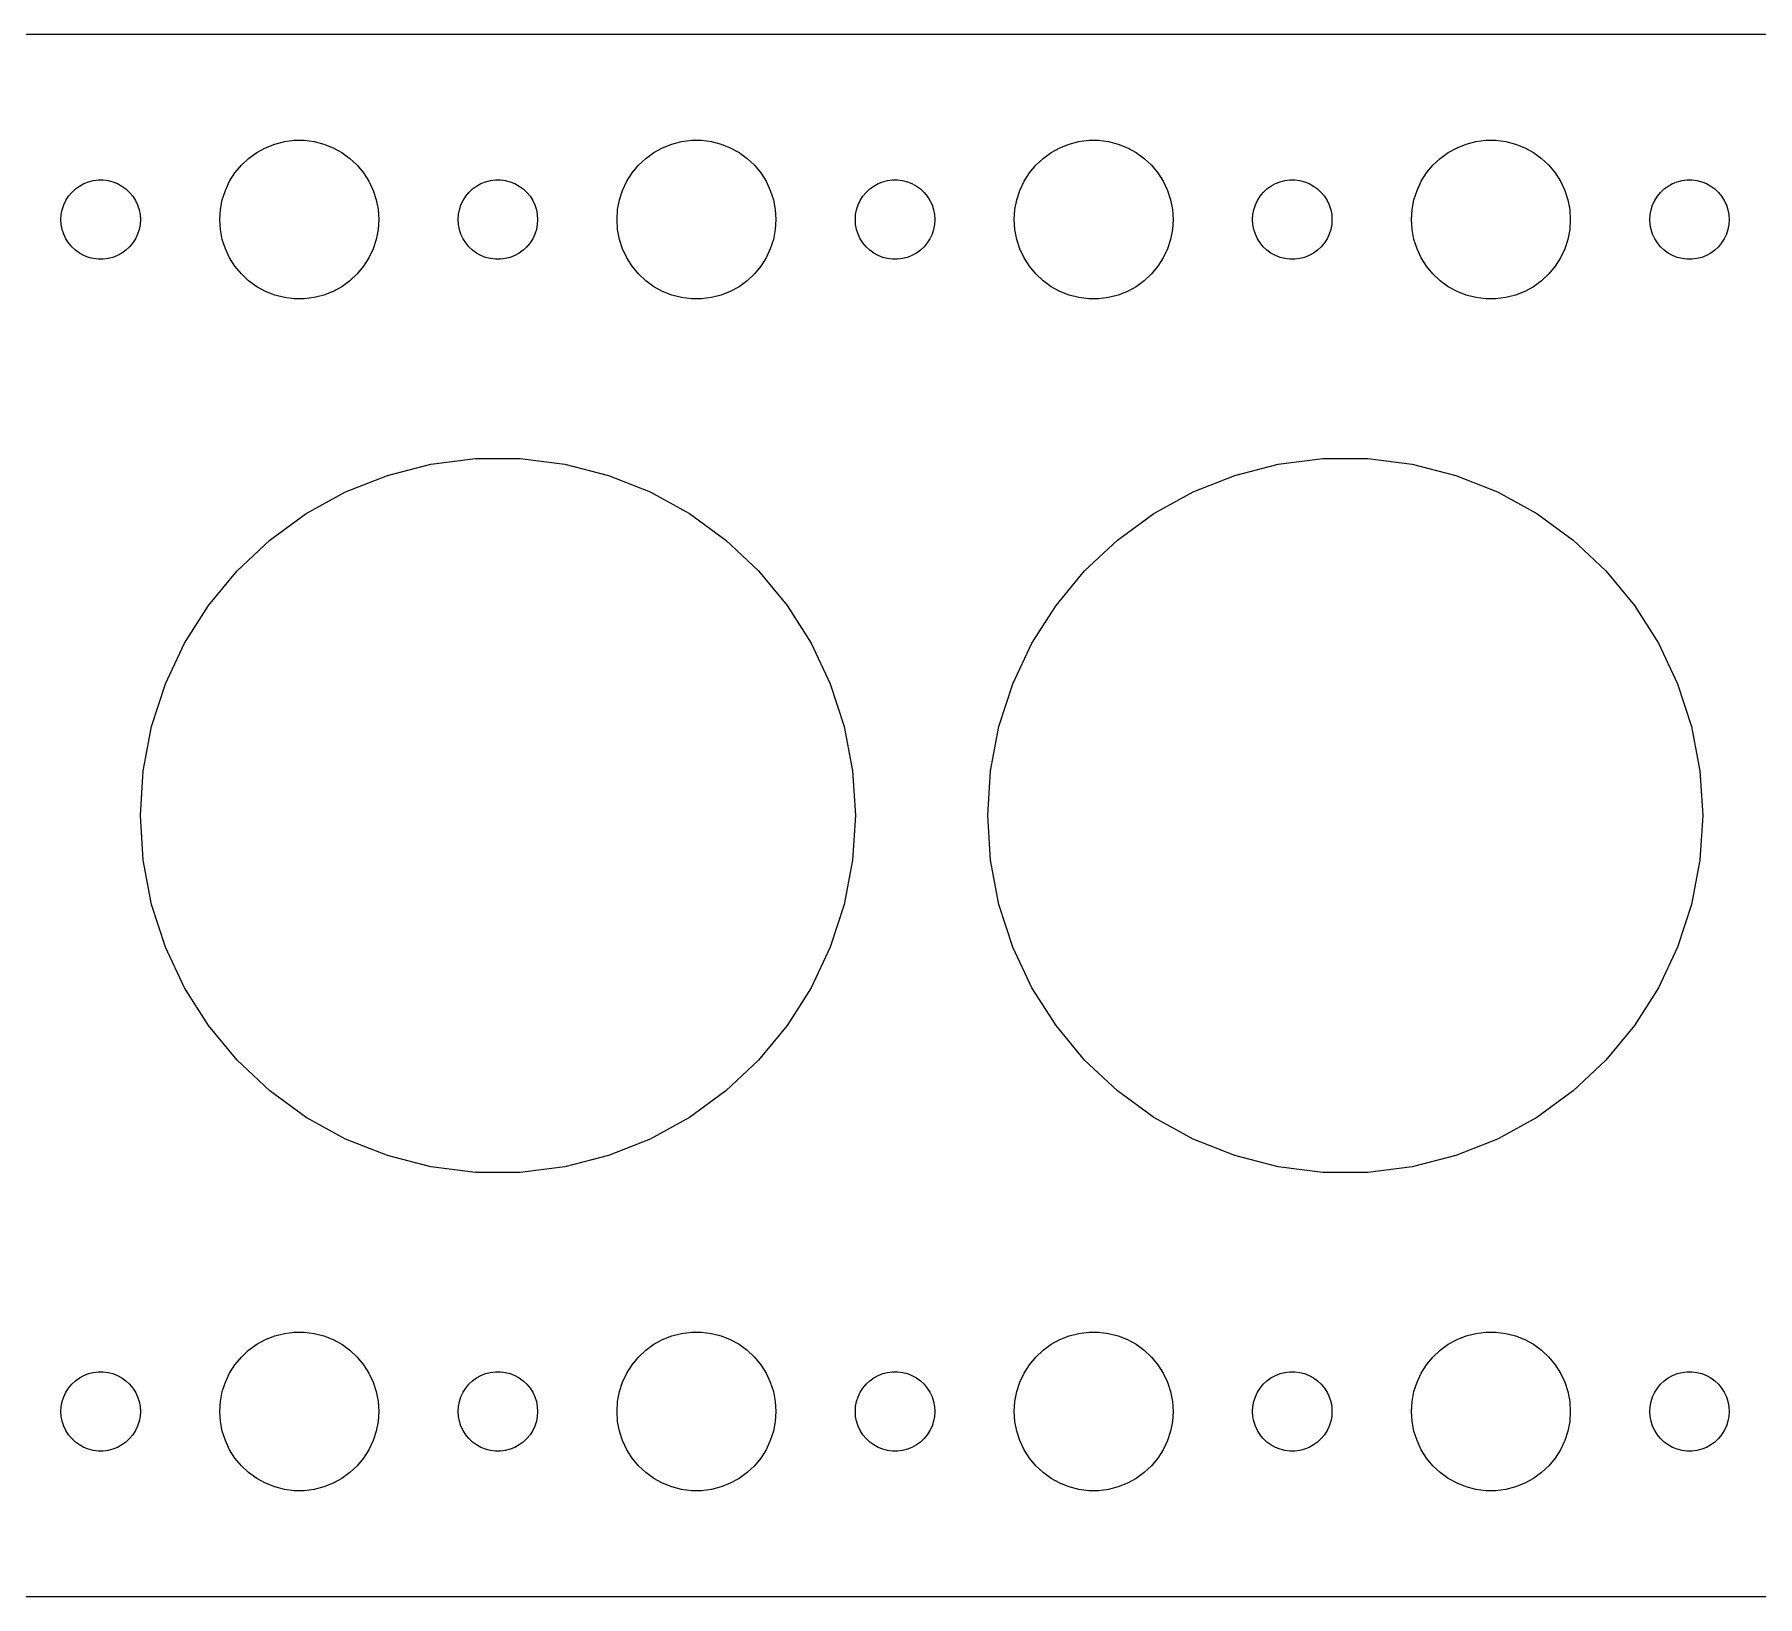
# Model space of a CAD drawing. Header units: metres. Extents: x -90 to 90, y 40 to 98.
# Drawn here: x -17.5 to 47.6, y 39.5 to 98.5 of the extents above; entities that cross this region are included whole.
import ezdxf

# ---------------------------------------------------------------- set-up
doc = ezdxf.new("R2010")
doc.units = ezdxf.units.M

msp = doc.modelspace()

# ---------------------------------------------------------------- linework, layer by layer
for p, q in [((84.8139, 98.4901), (-84.8139, 98.4901)), ((-8.77733, 94.2145), (-8.42705, 94.3532)), ((-8.42705, 94.3532), (-8.06213, 94.4469)), ((-8.06213, 94.4469), (-7.68837, 94.4941)), ((-7.68837, 94.4941), (-7.31161, 94.4941)), ((-7.31161, 94.4941), (-6.93785, 94.4469)), ((-6.93785, 94.4469), (-6.57294, 94.3532)), ((-6.57294, 94.3532), (-6.22266, 94.2145)), ((6.22266, 94.2145), (6.57294, 94.3532)), ((6.57294, 94.3532), (6.93785, 94.4469)), ((6.93785, 94.4469), (7.31161, 94.4941)), ((7.31161, 94.4941), (7.68837, 94.4941)), ((7.68837, 94.4941), (8.06213, 94.4469)), ((8.06213, 94.4469), (8.42705, 94.3532)), ((8.42705, 94.3532), (8.77733, 94.2145)), ((21.2227, 94.2145), (21.5729, 94.3532)), ((21.5729, 94.3532), (21.9379, 94.4469)), ((21.9379, 94.4469), (22.3116, 94.4941)), ((22.3116, 94.4941), (22.6884, 94.4941)), ((22.6884, 94.4941), (23.0621, 94.4469)), ((23.0621, 94.4469), (23.427, 94.3532)), ((23.427, 94.3532), (23.7773, 94.2145)), ((36.2227, 94.2145), (36.5729, 94.3532)), ((36.5729, 94.3532), (36.9379, 94.4469)), ((36.9379, 94.4469), (37.3116, 94.4941)), ((37.3116, 94.4941), (37.6884, 94.4941)), ((37.6884, 94.4941), (38.0621, 94.4469)), ((38.0621, 94.4469), (38.427, 94.3532)), ((38.427, 94.3532), (38.7773, 94.2145)), ((-9.6869, 93.5536), (-9.41226, 93.8115)), ((-9.41226, 93.8115), (-9.10747, 94.033)), ((-9.10747, 94.033), (-8.77733, 94.2145)), ((-6.22266, 94.2145), (-5.89252, 94.033)), ((-5.89252, 94.033), (-5.58772, 93.8115)), ((-5.58772, 93.8115), (-5.31308, 93.5536)), ((5.31308, 93.5536), (5.58772, 93.8115)), ((5.58772, 93.8115), (5.89252, 94.033)), ((5.89252, 94.033), (6.22266, 94.2145)), ((8.77733, 94.2145), (9.10747, 94.033)), ((9.10747, 94.033), (9.41226, 93.8115)), ((9.41226, 93.8115), (9.6869, 93.5536)), ((20.3131, 93.5536), (20.5877, 93.8115)), ((20.5877, 93.8115), (20.8925, 94.033)), ((20.8925, 94.033), (21.2227, 94.2145)), ((23.7773, 94.2145), (24.1075, 94.033)), ((24.1075, 94.033), (24.4123, 93.8115)), ((24.4123, 93.8115), (24.6869, 93.5536)), ((35.3131, 93.5536), (35.5877, 93.8115)), ((35.5877, 93.8115), (35.8925, 94.033)), ((35.8925, 94.033), (36.2227, 94.2145)), ((38.7773, 94.2145), (39.1075, 94.033)), ((39.1075, 94.033), (39.4123, 93.8115)), ((39.4123, 93.8115), (39.6869, 93.5536)), ((-10.1289, 92.9453), (-9.92705, 93.2634)), ((-9.92705, 93.2634), (-9.6869, 93.5536)), ((-5.31308, 93.5536), (-5.07294, 93.2634)), ((-5.07294, 93.2634), (-4.87108, 92.9453)), ((4.87108, 92.9453), (5.07294, 93.2634)), ((5.07294, 93.2634), (5.31308, 93.5536)), ((9.6869, 93.5536), (9.92705, 93.2634)), ((9.92705, 93.2634), (10.1289, 92.9453)), ((19.8711, 92.9453), (20.0729, 93.2634)), ((20.0729, 93.2634), (20.3131, 93.5536)), ((24.6869, 93.5536), (24.927, 93.2634)), ((24.927, 93.2634), (25.1289, 92.9453)), ((34.8711, 92.9453), (35.0729, 93.2634)), ((35.0729, 93.2634), (35.3131, 93.5536)), ((39.6869, 93.5536), (39.927, 93.2634)), ((39.927, 93.2634), (40.1289, 92.9453)), ((-16.2135, 92.3817), (-16.0934, 92.5268)), ((-16.0934, 92.5268), (-15.9561, 92.6558)), ((-15.9561, 92.6558), (-15.8037, 92.7665)), ((-15.8037, 92.7665), (-15.6387, 92.8572)), ((-15.6387, 92.8572), (-15.4635, 92.9266)), ((-15.4635, 92.9266), (-15.2811, 92.9734)), ((-15.2811, 92.9734), (-15.0942, 92.997)), ((-15.0942, 92.997), (-14.9058, 92.997)), ((-14.9058, 92.997), (-14.7189, 92.9734)), ((-14.7189, 92.9734), (-14.5365, 92.9266)), ((-14.5365, 92.9266), (-14.3613, 92.8572)), ((-14.3613, 92.8572), (-14.1963, 92.7665)), ((-14.1963, 92.7665), (-14.0439, 92.6558)), ((-14.0439, 92.6558), (-13.9065, 92.5268)), ((-13.9065, 92.5268), (-13.7865, 92.3817)), ((-10.4057, 92.2461), (-10.2893, 92.6044)), ((-10.2893, 92.6044), (-10.1289, 92.9453)), ((-4.87108, 92.9453), (-4.71066, 92.6044)), ((-4.71066, 92.6044), (-4.59424, 92.2461)), ((-1.21352, 92.3817), (-1.09344, 92.5268)), ((-1.09344, 92.5268), (-0.95613, 92.6558)), ((-0.95613, 92.6558), (-0.80373, 92.7665)), ((-0.80373, 92.7665), (-0.63866, 92.8572)), ((-0.63866, 92.8572), (-0.46352, 92.9266)), ((-0.46352, 92.9266), (-0.28107, 92.9734)), ((-0.28107, 92.9734), (-0.09418, 92.997)), ((-0.09418, 92.997), (0.09418, 92.997)), ((0.09418, 92.997), (0.28107, 92.9734)), ((0.28107, 92.9734), (0.46352, 92.9266)), ((0.46352, 92.9266), (0.63866, 92.8572)), ((0.63866, 92.8572), (0.80373, 92.7665)), ((0.80373, 92.7665), (0.95613, 92.6558)), ((0.95613, 92.6558), (1.09344, 92.5268)), ((1.09344, 92.5268), (1.21352, 92.3817)), ((4.59424, 92.2461), (4.71066, 92.6044)), ((4.71066, 92.6044), (4.87108, 92.9453)), ((10.1289, 92.9453), (10.2893, 92.6044)), ((10.2893, 92.6044), (10.4057, 92.2461)), ((13.7865, 92.3817), (13.9065, 92.5268)), ((13.9065, 92.5268), (14.0439, 92.6558)), ((14.0439, 92.6558), (14.1963, 92.7665)), ((14.1963, 92.7665), (14.3613, 92.8572)), ((14.3613, 92.8572), (14.5365, 92.9266)), ((14.5365, 92.9266), (14.7189, 92.9734)), ((14.7189, 92.9734), (14.9058, 92.997)), ((14.9058, 92.997), (15.0942, 92.997)), ((15.0942, 92.997), (15.2811, 92.9734)), ((15.2811, 92.9734), (15.4635, 92.9266)), ((15.4635, 92.9266), (15.6387, 92.8572)), ((15.6387, 92.8572), (15.8037, 92.7665)), ((15.8037, 92.7665), (15.9561, 92.6558)), ((15.9561, 92.6558), (16.0934, 92.5268)), ((16.0934, 92.5268), (16.2135, 92.3817)), ((19.5942, 92.2461), (19.7107, 92.6044)), ((19.7107, 92.6044), (19.8711, 92.9453)), ((25.1289, 92.9453), (25.2893, 92.6044)), ((25.2893, 92.6044), (25.4057, 92.2461)), ((28.7865, 92.3817), (28.9065, 92.5268)), ((28.9065, 92.5268), (29.0439, 92.6558)), ((29.0439, 92.6558), (29.1963, 92.7665)), ((29.1963, 92.7665), (29.3613, 92.8572)), ((29.3613, 92.8572), (29.5365, 92.9266)), ((29.5365, 92.9266), (29.7189, 92.9734)), ((29.7189, 92.9734), (29.9058, 92.997)), ((29.9058, 92.997), (30.0942, 92.997)), ((30.0942, 92.997), (30.2811, 92.9734)), ((30.2811, 92.9734), (30.4635, 92.9266)), ((30.4635, 92.9266), (30.6387, 92.8572)), ((30.6387, 92.8572), (30.8037, 92.7665)), ((30.8037, 92.7665), (30.9561, 92.6558)), ((30.9561, 92.6558), (31.0934, 92.5268)), ((31.0934, 92.5268), (31.2135, 92.3817)), ((34.5942, 92.2461), (34.7107, 92.6044)), ((34.7107, 92.6044), (34.8711, 92.9453)), ((40.1289, 92.9453), (40.2893, 92.6044)), ((40.2893, 92.6044), (40.4057, 92.2461)), ((43.7865, 92.3817), (43.9065, 92.5268)), ((43.9065, 92.5268), (44.0439, 92.6558)), ((44.0439, 92.6558), (44.1963, 92.7665)), ((44.1963, 92.7665), (44.3613, 92.8572)), ((44.3613, 92.8572), (44.5365, 92.9266)), ((44.5365, 92.9266), (44.7189, 92.9734)), ((44.7189, 92.9734), (44.9058, 92.997)), ((44.9058, 92.997), (45.0942, 92.997)), ((45.0942, 92.997), (45.2811, 92.9734)), ((45.2811, 92.9734), (45.4635, 92.9266)), ((45.4635, 92.9266), (45.6387, 92.8572)), ((45.6387, 92.8572), (45.8037, 92.7665)), ((45.8037, 92.7665), (45.9561, 92.6558)), ((45.9561, 92.6558), (46.0934, 92.5268)), ((46.0934, 92.5268), (46.2135, 92.3817)), ((-16.4882, 91.688), (-16.4529, 91.873)), ((-16.4529, 91.873), (-16.3947, 92.0522)), ((-16.3947, 92.0522), (-16.3145, 92.2226)), ((-16.3145, 92.2226), (-16.2135, 92.3817)), ((-13.7865, 92.3817), (-13.6855, 92.2226)), ((-13.6855, 92.2226), (-13.6053, 92.0522)), ((-13.6053, 92.0522), (-13.5471, 91.873)), ((-13.5471, 91.873), (-13.5118, 91.688)), ((-10.5, 91.5), (-10.4763, 91.876)), ((-10.4763, 91.876), (-10.4057, 92.2461)), ((-4.59424, 92.2461), (-4.52365, 91.876)), ((-4.52365, 91.876), (-4.5, 91.5)), ((-1.48816, 91.688), (-1.45287, 91.873)), ((-1.45287, 91.873), (-1.39465, 92.0522)), ((-1.39465, 92.0522), (-1.31445, 92.2226)), ((-1.31445, 92.2226), (-1.21352, 92.3817)), ((1.21352, 92.3817), (1.31445, 92.2226)), ((1.31445, 92.2226), (1.39465, 92.0522)), ((1.39465, 92.0522), (1.45287, 91.873)), ((1.45287, 91.873), (1.48816, 91.688)), ((4.5, 91.5), (4.52365, 91.876)), ((4.52365, 91.876), (4.59424, 92.2461)), ((10.4057, 92.2461), (10.4763, 91.876)), ((10.4763, 91.876), (10.5, 91.5)), ((13.5118, 91.688), (13.5471, 91.873)), ((13.5471, 91.873), (13.6053, 92.0522)), ((13.6053, 92.0522), (13.6855, 92.2226)), ((13.6855, 92.2226), (13.7865, 92.3817)), ((16.2135, 92.3817), (16.3145, 92.2226)), ((16.3145, 92.2226), (16.3947, 92.0522)), ((16.3947, 92.0522), (16.4529, 91.873)), ((16.4529, 91.873), (16.4882, 91.688)), ((19.5, 91.5), (19.5237, 91.876)), ((19.5237, 91.876), (19.5942, 92.2461)), ((25.4057, 92.2461), (25.4763, 91.876)), ((25.4763, 91.876), (25.5, 91.5)), ((28.5118, 91.688), (28.5471, 91.873)), ((28.5471, 91.873), (28.6053, 92.0522)), ((28.6053, 92.0522), (28.6855, 92.2226)), ((28.6855, 92.2226), (28.7865, 92.3817)), ((31.2135, 92.3817), (31.3145, 92.2226)), ((31.3145, 92.2226), (31.3947, 92.0522)), ((31.3947, 92.0522), (31.4529, 91.873)), ((31.4529, 91.873), (31.4882, 91.688)), ((34.5, 91.5), (34.5237, 91.876)), ((34.5237, 91.876), (34.5942, 92.2461)), ((40.4057, 92.2461), (40.4763, 91.876)), ((40.4763, 91.876), (40.5, 91.5)), ((43.5118, 91.688), (43.5471, 91.873)), ((43.5471, 91.873), (43.6053, 92.0522)), ((43.6053, 92.0522), (43.6855, 92.2226)), ((43.6855, 92.2226), (43.7865, 92.3817)), ((46.2135, 92.3817), (46.3145, 92.2226)), ((46.3145, 92.2226), (46.3947, 92.0522)), ((46.3947, 92.0522), (46.4529, 91.873)), ((46.4529, 91.873), (46.4882, 91.688)), ((-16.5, 91.5), (-16.4882, 91.688)), ((-16.4882, 91.312), (-16.5, 91.5)), ((-16.4529, 91.127), (-16.4882, 91.312)), ((-16.3947, 90.9478), (-16.4529, 91.127)), ((-13.5471, 91.127), (-13.6053, 90.9478)), ((-13.5118, 91.312), (-13.5471, 91.127)), ((-13.5118, 91.688), (-13.5, 91.5)), ((-13.5, 91.5), (-13.5118, 91.312)), ((-10.4763, 91.124), (-10.5, 91.5)), ((-10.4057, 90.7539), (-10.4763, 91.124)), ((-4.52365, 91.124), (-4.59424, 90.7539)), ((-4.5, 91.5), (-4.52365, 91.124)), ((-1.5, 91.5), (-1.48816, 91.688)), ((-1.48816, 91.312), (-1.5, 91.5)), ((-1.45287, 91.127), (-1.48816, 91.312)), ((-1.39465, 90.9478), (-1.45287, 91.127)), ((1.45287, 91.127), (1.39465, 90.9478)), ((1.48816, 91.312), (1.45287, 91.127)), ((1.48816, 91.688), (1.5, 91.5)), ((1.5, 91.5), (1.48816, 91.312)), ((4.52365, 91.124), (4.5, 91.5)), ((4.59424, 90.7539), (4.52365, 91.124)), ((10.4763, 91.124), (10.4057, 90.7539)), ((10.5, 91.5), (10.4763, 91.124)), ((13.5, 91.5), (13.5118, 91.688)), ((13.5118, 91.312), (13.5, 91.5)), ((13.5471, 91.127), (13.5118, 91.312)), ((13.6053, 90.9478), (13.5471, 91.127)), ((16.4529, 91.127), (16.3947, 90.9478)), ((16.4882, 91.312), (16.4529, 91.127)), ((16.4882, 91.688), (16.5, 91.5)), ((16.5, 91.5), (16.4882, 91.312)), ((19.5237, 91.124), (19.5, 91.5)), ((19.5942, 90.7539), (19.5237, 91.124)), ((25.4763, 91.124), (25.4057, 90.7539)), ((25.5, 91.5), (25.4763, 91.124)), ((28.5, 91.5), (28.5118, 91.688)), ((28.5118, 91.312), (28.5, 91.5)), ((28.5471, 91.127), (28.5118, 91.312)), ((28.6053, 90.9478), (28.5471, 91.127)), ((31.4529, 91.127), (31.3947, 90.9478)), ((31.4882, 91.312), (31.4529, 91.127)), ((31.4882, 91.688), (31.5, 91.5)), ((31.5, 91.5), (31.4882, 91.312)), ((34.5237, 91.124), (34.5, 91.5)), ((34.5942, 90.7539), (34.5237, 91.124)), ((40.4763, 91.124), (40.4057, 90.7539)), ((40.5, 91.5), (40.4763, 91.124)), ((43.5, 91.5), (43.5118, 91.688)), ((43.5118, 91.312), (43.5, 91.5)), ((43.5471, 91.127), (43.5118, 91.312)), ((43.6053, 90.9478), (43.5471, 91.127)), ((46.4529, 91.127), (46.3947, 90.9478)), ((46.4882, 91.312), (46.4529, 91.127)), ((46.4882, 91.688), (46.5, 91.5)), ((46.5, 91.5), (46.4882, 91.312)), ((-16.3145, 90.7774), (-16.3947, 90.9478)), ((-16.2135, 90.6183), (-16.3145, 90.7774)), ((-16.0934, 90.4732), (-16.2135, 90.6183)), ((-15.9561, 90.3442), (-16.0934, 90.4732)), ((-13.9065, 90.4732), (-14.0439, 90.3442)), ((-13.7865, 90.6183), (-13.9065, 90.4732)), ((-13.6855, 90.7774), (-13.7865, 90.6183)), ((-13.6053, 90.9478), (-13.6855, 90.7774)), ((-10.2893, 90.3956), (-10.4057, 90.7539)), ((-4.59424, 90.7539), (-4.71066, 90.3956)), ((-1.31445, 90.7774), (-1.39465, 90.9478)), ((-1.21352, 90.6183), (-1.31445, 90.7774)), ((-1.09344, 90.4732), (-1.21352, 90.6183)), ((-0.95613, 90.3442), (-1.09344, 90.4732)), ((1.09344, 90.4732), (0.95613, 90.3442)), ((1.21352, 90.6183), (1.09344, 90.4732)), ((1.31445, 90.7774), (1.21352, 90.6183)), ((1.39465, 90.9478), (1.31445, 90.7774)), ((4.71066, 90.3956), (4.59424, 90.7539)), ((10.4057, 90.7539), (10.2893, 90.3956)), ((13.6855, 90.7774), (13.6053, 90.9478)), ((13.7865, 90.6183), (13.6855, 90.7774)), ((13.9065, 90.4732), (13.7865, 90.6183)), ((14.0439, 90.3442), (13.9065, 90.4732)), ((16.0934, 90.4732), (15.9561, 90.3442)), ((16.2135, 90.6183), (16.0934, 90.4732)), ((16.3145, 90.7774), (16.2135, 90.6183)), ((16.3947, 90.9478), (16.3145, 90.7774)), ((19.7107, 90.3956), (19.5942, 90.7539)), ((25.4057, 90.7539), (25.2893, 90.3956)), ((28.6855, 90.7774), (28.6053, 90.9478)), ((28.7865, 90.6183), (28.6855, 90.7774)), ((28.9065, 90.4732), (28.7865, 90.6183)), ((29.0439, 90.3442), (28.9065, 90.4732)), ((31.0934, 90.4732), (30.9561, 90.3442)), ((31.2135, 90.6183), (31.0934, 90.4732)), ((31.3145, 90.7774), (31.2135, 90.6183)), ((31.3947, 90.9478), (31.3145, 90.7774)), ((34.7107, 90.3956), (34.5942, 90.7539)), ((40.4057, 90.7539), (40.2893, 90.3956)), ((43.6855, 90.7774), (43.6053, 90.9478)), ((43.7865, 90.6183), (43.6855, 90.7774)), ((43.9065, 90.4732), (43.7865, 90.6183)), ((44.0439, 90.3442), (43.9065, 90.4732)), ((46.0934, 90.4732), (45.9561, 90.3442)), ((46.2135, 90.6183), (46.0934, 90.4732)), ((46.3145, 90.7774), (46.2135, 90.6183)), ((46.3947, 90.9478), (46.3145, 90.7774)), ((-15.8037, 90.2335), (-15.9561, 90.3442)), ((-15.6387, 90.1427), (-15.8037, 90.2335)), ((-15.4635, 90.0734), (-15.6387, 90.1427)), ((-15.2811, 90.0266), (-15.4635, 90.0734)), ((-15.0942, 90.003), (-15.2811, 90.0266)), ((-14.9058, 90.003), (-15.0942, 90.003)), ((-14.7189, 90.0266), (-14.9058, 90.003)), ((-14.5365, 90.0734), (-14.7189, 90.0266)), ((-14.3613, 90.1427), (-14.5365, 90.0734)), ((-14.1963, 90.2335), (-14.3613, 90.1427)), ((-14.0439, 90.3442), (-14.1963, 90.2335)), ((-10.1289, 90.0547), (-10.2893, 90.3956)), ((-9.92705, 89.7366), (-10.1289, 90.0547)), ((-4.87108, 90.0547), (-5.07294, 89.7366)), ((-4.71066, 90.3956), (-4.87108, 90.0547)), ((-0.80373, 90.2335), (-0.95613, 90.3442)), ((-0.63866, 90.1427), (-0.80373, 90.2335)), ((-0.46352, 90.0734), (-0.63866, 90.1427)), ((-0.28107, 90.0266), (-0.46352, 90.0734)), ((-0.09418, 90.003), (-0.28107, 90.0266)), ((0.09418, 90.003), (-0.09418, 90.003)), ((0.28107, 90.0266), (0.09418, 90.003)), ((0.46352, 90.0734), (0.28107, 90.0266)), ((0.63866, 90.1427), (0.46352, 90.0734)), ((0.80373, 90.2335), (0.63866, 90.1427)), ((0.95613, 90.3442), (0.80373, 90.2335)), ((4.87108, 90.0547), (4.71066, 90.3956)), ((5.07294, 89.7366), (4.87108, 90.0547)), ((10.1289, 90.0547), (9.92705, 89.7366)), ((10.2893, 90.3956), (10.1289, 90.0547)), ((14.1963, 90.2335), (14.0439, 90.3442)), ((14.3613, 90.1427), (14.1963, 90.2335)), ((14.5365, 90.0734), (14.3613, 90.1427)), ((14.7189, 90.0266), (14.5365, 90.0734)), ((14.9058, 90.003), (14.7189, 90.0266)), ((15.0942, 90.003), (14.9058, 90.003)), ((15.2811, 90.0266), (15.0942, 90.003)), ((15.4635, 90.0734), (15.2811, 90.0266)), ((15.6387, 90.1427), (15.4635, 90.0734)), ((15.8037, 90.2335), (15.6387, 90.1427)), ((15.9561, 90.3442), (15.8037, 90.2335)), ((19.8711, 90.0547), (19.7107, 90.3956)), ((20.0729, 89.7366), (19.8711, 90.0547)), ((25.1289, 90.0547), (24.927, 89.7366)), ((25.2893, 90.3956), (25.1289, 90.0547)), ((29.1963, 90.2335), (29.0439, 90.3442)), ((29.3613, 90.1427), (29.1963, 90.2335)), ((29.5365, 90.0734), (29.3613, 90.1427)), ((29.7189, 90.0266), (29.5365, 90.0734)), ((29.9058, 90.003), (29.7189, 90.0266)), ((30.0942, 90.003), (29.9058, 90.003)), ((30.2811, 90.0266), (30.0942, 90.003)), ((30.4635, 90.0734), (30.2811, 90.0266)), ((30.6387, 90.1427), (30.4635, 90.0734)), ((30.8037, 90.2335), (30.6387, 90.1427)), ((30.9561, 90.3442), (30.8037, 90.2335)), ((34.8711, 90.0547), (34.7107, 90.3956)), ((35.0729, 89.7366), (34.8711, 90.0547)), ((40.1289, 90.0547), (39.927, 89.7366)), ((40.2893, 90.3956), (40.1289, 90.0547)), ((44.1963, 90.2335), (44.0439, 90.3442)), ((44.3613, 90.1427), (44.1963, 90.2335)), ((44.5365, 90.0734), (44.3613, 90.1427)), ((44.7189, 90.0266), (44.5365, 90.0734)), ((44.9058, 90.003), (44.7189, 90.0266)), ((45.0942, 90.003), (44.9058, 90.003)), ((45.2811, 90.0266), (45.0942, 90.003)), ((45.4635, 90.0734), (45.2811, 90.0266)), ((45.6387, 90.1427), (45.4635, 90.0734)), ((45.8037, 90.2335), (45.6387, 90.1427)), ((45.9561, 90.3442), (45.8037, 90.2335)), ((-9.6869, 89.4464), (-9.92705, 89.7366)), ((-9.41226, 89.1884), (-9.6869, 89.4464)), ((-9.10747, 88.967), (-9.41226, 89.1884)), ((-5.58772, 89.1884), (-5.89252, 88.967)), ((-5.31308, 89.4464), (-5.58772, 89.1884)), ((-5.07294, 89.7366), (-5.31308, 89.4464)), ((5.31308, 89.4464), (5.07294, 89.7366)), ((5.58772, 89.1884), (5.31308, 89.4464)), ((5.89252, 88.967), (5.58772, 89.1884)), ((9.41226, 89.1884), (9.10747, 88.967)), ((9.6869, 89.4464), (9.41226, 89.1884)), ((9.92705, 89.7366), (9.6869, 89.4464)), ((20.3131, 89.4464), (20.0729, 89.7366)), ((20.5877, 89.1884), (20.3131, 89.4464)), ((20.8925, 88.967), (20.5877, 89.1884)), ((24.4123, 89.1884), (24.1075, 88.967)), ((24.6869, 89.4464), (24.4123, 89.1884)), ((24.927, 89.7366), (24.6869, 89.4464)), ((35.3131, 89.4464), (35.0729, 89.7366)), ((35.5877, 89.1884), (35.3131, 89.4464)), ((35.8925, 88.967), (35.5877, 89.1884)), ((39.4123, 89.1884), (39.1075, 88.967)), ((39.6869, 89.4464), (39.4123, 89.1884)), ((39.927, 89.7366), (39.6869, 89.4464)), ((-8.77733, 88.7855), (-9.10747, 88.967)), ((-8.42705, 88.6468), (-8.77733, 88.7855)), ((-8.06213, 88.5531), (-8.42705, 88.6468)), ((-7.68837, 88.5059), (-8.06213, 88.5531)), ((-7.31161, 88.5059), (-7.68837, 88.5059)), ((-6.93785, 88.5531), (-7.31161, 88.5059)), ((-6.57294, 88.6468), (-6.93785, 88.5531)), ((-6.22266, 88.7855), (-6.57294, 88.6468)), ((-5.89252, 88.967), (-6.22266, 88.7855)), ((6.22266, 88.7855), (5.89252, 88.967)), ((6.57294, 88.6468), (6.22266, 88.7855)), ((6.93785, 88.5531), (6.57294, 88.6468)), ((7.31161, 88.5059), (6.93785, 88.5531)), ((7.68837, 88.5059), (7.31161, 88.5059)), ((8.06213, 88.5531), (7.68837, 88.5059)), ((8.42705, 88.6468), (8.06213, 88.5531)), ((8.77733, 88.7855), (8.42705, 88.6468)), ((9.10747, 88.967), (8.77733, 88.7855)), ((21.2227, 88.7855), (20.8925, 88.967)), ((21.5729, 88.6468), (21.2227, 88.7855)), ((21.9379, 88.5531), (21.5729, 88.6468)), ((22.3116, 88.5059), (21.9379, 88.5531)), ((22.6884, 88.5059), (22.3116, 88.5059)), ((23.0621, 88.5531), (22.6884, 88.5059)), ((23.427, 88.6468), (23.0621, 88.5531)), ((23.7773, 88.7855), (23.427, 88.6468)), ((24.1075, 88.967), (23.7773, 88.7855)), ((36.2227, 88.7855), (35.8925, 88.967)), ((36.5729, 88.6468), (36.2227, 88.7855)), ((36.9379, 88.5531), (36.5729, 88.6468)), ((37.3116, 88.5059), (36.9379, 88.5531)), ((37.6884, 88.5059), (37.3116, 88.5059)), ((38.0621, 88.5531), (37.6884, 88.5059)), ((38.427, 88.6468), (38.0621, 88.5531)), ((38.7773, 88.7855), (38.427, 88.6468)), ((39.1075, 88.967), (38.7773, 88.7855)), ((-4.17172, 81.8392), (-2.52963, 82.2609)), ((-2.52963, 82.2609), (-0.84767, 82.4734)), ((-0.84767, 82.4734), (0.84767, 82.4734)), ((0.84767, 82.4734), (2.52963, 82.2609)), ((2.52963, 82.2609), (4.17172, 81.8392)), ((27.8283, 81.8392), (29.4704, 82.2609)), ((29.4704, 82.2609), (31.1523, 82.4734)), ((31.1523, 82.4734), (32.8477, 82.4734)), ((32.8477, 82.4734), (34.5296, 82.2609)), ((34.5296, 82.2609), (36.1717, 81.8392)), ((-5.74802, 81.2152), (-4.17172, 81.8392)), ((4.17172, 81.8392), (5.74802, 81.2152)), ((26.252, 81.2152), (27.8283, 81.8392)), ((36.1717, 81.8392), (37.748, 81.2152)), ((-7.23366, 80.3984), (-5.74802, 81.2152)), ((5.74802, 81.2152), (7.23366, 80.3984)), ((24.7663, 80.3984), (26.252, 81.2152)), ((37.748, 81.2152), (39.2337, 80.3984)), ((-8.60521, 79.4019), (-7.23366, 80.3984)), ((7.23366, 80.3984), (8.60521, 79.4019)), ((23.3948, 79.4019), (24.7663, 80.3984)), ((39.2337, 80.3984), (40.6052, 79.4019)), ((-9.84106, 78.2414), (-8.60521, 79.4019)), ((8.60521, 79.4019), (9.84106, 78.2414)), ((22.1589, 78.2414), (23.3948, 79.4019)), ((40.6052, 79.4019), (41.8411, 78.2414)), ((-10.9217, 76.9351), (-9.84106, 78.2414)), ((9.84106, 78.2414), (10.9217, 76.9351)), ((21.0783, 76.9351), (22.1589, 78.2414)), ((41.8411, 78.2414), (42.9217, 76.9351)), ((-11.8301, 75.5037), (-10.9217, 76.9351)), ((10.9217, 76.9351), (11.8301, 75.5037)), ((20.1698, 75.5037), (21.0783, 76.9351)), ((42.9217, 76.9351), (43.8301, 75.5037)), ((-12.552, 73.9697), (-11.8301, 75.5037)), ((11.8301, 75.5037), (12.552, 73.9697)), ((19.448, 73.9697), (20.1698, 75.5037)), ((43.8301, 75.5037), (44.552, 73.9697)), ((-13.0759, 72.3573), (-12.552, 73.9697)), ((12.552, 73.9697), (13.0759, 72.3573)), ((18.9241, 72.3573), (19.448, 73.9697)), ((44.552, 73.9697), (45.0759, 72.3573)), ((-13.3935, 70.692), (-13.0759, 72.3573)), ((13.0759, 72.3573), (13.3935, 70.692)), ((18.6064, 70.692), (18.9241, 72.3573)), ((45.0759, 72.3573), (45.3935, 70.692)), ((-13.5, 69), (-13.3935, 70.692)), ((13.3935, 70.692), (13.5, 69)), ((18.5, 69), (18.6064, 70.692)), ((45.3935, 70.692), (45.5, 69)), ((-13.3935, 67.308), (-13.5, 69)), ((13.5, 69), (13.3935, 67.308)), ((18.6064, 67.308), (18.5, 69)), ((45.5, 69), (45.3935, 67.308)), ((-13.0759, 65.6427), (-13.3935, 67.308)), ((13.3935, 67.308), (13.0759, 65.6427)), ((18.9241, 65.6427), (18.6064, 67.308)), ((45.3935, 67.308), (45.0759, 65.6427)), ((-12.552, 64.0303), (-13.0759, 65.6427)), ((13.0759, 65.6427), (12.552, 64.0303)), ((19.448, 64.0303), (18.9241, 65.6427)), ((45.0759, 65.6427), (44.552, 64.0303)), ((-11.8301, 62.4963), (-12.552, 64.0303)), ((12.552, 64.0303), (11.8301, 62.4963)), ((20.1698, 62.4963), (19.448, 64.0303)), ((44.552, 64.0303), (43.8301, 62.4963)), ((-10.9217, 61.0649), (-11.8301, 62.4963)), ((11.8301, 62.4963), (10.9217, 61.0649)), ((21.0783, 61.0649), (20.1698, 62.4963)), ((43.8301, 62.4963), (42.9217, 61.0649)), ((-9.84106, 59.7586), (-10.9217, 61.0649)), ((10.9217, 61.0649), (9.84106, 59.7586)), ((22.1589, 59.7586), (21.0783, 61.0649)), ((42.9217, 61.0649), (41.8411, 59.7586)), ((-8.60521, 58.5981), (-9.84106, 59.7586)), ((9.84106, 59.7586), (8.60521, 58.5981)), ((23.3948, 58.5981), (22.1589, 59.7586)), ((41.8411, 59.7586), (40.6052, 58.5981)), ((-7.23366, 57.6016), (-8.60521, 58.5981)), ((8.60521, 58.5981), (7.23366, 57.6016)), ((24.7663, 57.6016), (23.3948, 58.5981)), ((40.6052, 58.5981), (39.2337, 57.6016)), ((-5.74802, 56.7848), (-7.23366, 57.6016)), ((7.23366, 57.6016), (5.74802, 56.7848)), ((26.252, 56.7848), (24.7663, 57.6016)), ((39.2337, 57.6016), (37.748, 56.7848)), ((-4.17172, 56.1608), (-5.74802, 56.7848)), ((5.74802, 56.7848), (4.17172, 56.1608)), ((27.8283, 56.1608), (26.252, 56.7848)), ((37.748, 56.7848), (36.1717, 56.1608)), ((-2.52963, 55.7391), (-4.17172, 56.1608)), ((4.17172, 56.1608), (2.52963, 55.7391)), ((29.4704, 55.7391), (27.8283, 56.1608)), ((36.1717, 56.1608), (34.5296, 55.7391)), ((-0.84767, 55.5266), (-2.52963, 55.7391)), ((0.84767, 55.5266), (-0.84767, 55.5266)), ((2.52963, 55.7391), (0.84767, 55.5266)), ((31.1523, 55.5266), (29.4704, 55.7391)), ((32.8477, 55.5266), (31.1523, 55.5266)), ((34.5296, 55.7391), (32.8477, 55.5266)), ((-8.06213, 49.4469), (-7.68837, 49.4941)), ((-7.68837, 49.4941), (-7.31161, 49.4941)), ((-7.31161, 49.4941), (-6.93785, 49.4469)), ((6.93785, 49.4469), (7.31161, 49.4941)), ((7.31161, 49.4941), (7.68837, 49.4941)), ((7.68837, 49.4941), (8.06213, 49.4469)), ((21.9379, 49.4469), (22.3116, 49.4941)), ((22.3116, 49.4941), (22.6884, 49.4941)), ((22.6884, 49.4941), (23.0621, 49.4469)), ((36.9379, 49.4469), (37.3116, 49.4941)), ((37.3116, 49.4941), (37.6884, 49.4941)), ((37.6884, 49.4941), (38.0621, 49.4469)), ((-9.6869, 48.5536), (-9.41226, 48.8116)), ((-9.41226, 48.8116), (-9.10747, 49.033)), ((-9.10747, 49.033), (-8.77733, 49.2145)), ((-8.77733, 49.2145), (-8.42705, 49.3532)), ((-8.42705, 49.3532), (-8.06213, 49.4469)), ((-6.93785, 49.4469), (-6.57294, 49.3532)), ((-6.57294, 49.3532), (-6.22266, 49.2145)), ((-6.22266, 49.2145), (-5.89252, 49.033)), ((-5.89252, 49.033), (-5.58772, 48.8116)), ((-5.58772, 48.8116), (-5.31308, 48.5536)), ((5.31308, 48.5536), (5.58772, 48.8116)), ((5.58772, 48.8116), (5.89252, 49.033)), ((5.89252, 49.033), (6.22266, 49.2145)), ((6.22266, 49.2145), (6.57294, 49.3532)), ((6.57294, 49.3532), (6.93785, 49.4469)), ((8.06213, 49.4469), (8.42705, 49.3532)), ((8.42705, 49.3532), (8.77733, 49.2145)), ((8.77733, 49.2145), (9.10747, 49.033)), ((9.10747, 49.033), (9.41226, 48.8116)), ((9.41226, 48.8116), (9.6869, 48.5536)), ((20.3131, 48.5536), (20.5877, 48.8116)), ((20.5877, 48.8116), (20.8925, 49.033)), ((20.8925, 49.033), (21.2227, 49.2145)), ((21.2227, 49.2145), (21.5729, 49.3532)), ((21.5729, 49.3532), (21.9379, 49.4469)), ((23.0621, 49.4469), (23.427, 49.3532)), ((23.427, 49.3532), (23.7773, 49.2145)), ((23.7773, 49.2145), (24.1075, 49.033)), ((24.1075, 49.033), (24.4123, 48.8116)), ((24.4123, 48.8116), (24.6869, 48.5536)), ((35.3131, 48.5536), (35.5877, 48.8116)), ((35.5877, 48.8116), (35.8925, 49.033)), ((35.8925, 49.033), (36.2227, 49.2145)), ((36.2227, 49.2145), (36.5729, 49.3532)), ((36.5729, 49.3532), (36.9379, 49.4469)), ((38.0621, 49.4469), (38.427, 49.3532)), ((38.427, 49.3532), (38.7773, 49.2145)), ((38.7773, 49.2145), (39.1075, 49.033)), ((39.1075, 49.033), (39.4123, 48.8116)), ((39.4123, 48.8116), (39.6869, 48.5536)), ((-10.1289, 47.9453), (-9.92705, 48.2634)), ((-9.92705, 48.2634), (-9.6869, 48.5536)), ((-5.31308, 48.5536), (-5.07294, 48.2634)), ((-5.07294, 48.2634), (-4.87108, 47.9453)), ((4.87108, 47.9453), (5.07294, 48.2634)), ((5.07294, 48.2634), (5.31308, 48.5536)), ((9.6869, 48.5536), (9.92705, 48.2634)), ((9.92705, 48.2634), (10.1289, 47.9453)), ((19.8711, 47.9453), (20.0729, 48.2634)), ((20.0729, 48.2634), (20.3131, 48.5536)), ((24.6869, 48.5536), (24.927, 48.2634)), ((24.927, 48.2634), (25.1289, 47.9453)), ((34.8711, 47.9453), (35.0729, 48.2634)), ((35.0729, 48.2634), (35.3131, 48.5536)), ((39.6869, 48.5536), (39.927, 48.2634)), ((39.927, 48.2634), (40.1289, 47.9453)), ((-16.2135, 47.3817), (-16.0934, 47.5268)), ((-16.0934, 47.5268), (-15.9561, 47.6558)), ((-15.9561, 47.6558), (-15.8037, 47.7665)), ((-15.8037, 47.7665), (-15.6387, 47.8573)), ((-15.6387, 47.8573), (-15.4635, 47.9266)), ((-15.4635, 47.9266), (-15.2811, 47.9734)), ((-15.2811, 47.9734), (-15.0942, 47.997)), ((-15.0942, 47.997), (-14.9058, 47.997)), ((-14.9058, 47.997), (-14.7189, 47.9734)), ((-14.7189, 47.9734), (-14.5365, 47.9266)), ((-14.5365, 47.9266), (-14.3613, 47.8573)), ((-14.3613, 47.8573), (-14.1963, 47.7665)), ((-14.1963, 47.7665), (-14.0439, 47.6558)), ((-14.0439, 47.6558), (-13.9065, 47.5268)), ((-13.9065, 47.5268), (-13.7865, 47.3817)), ((-10.4057, 47.2461), (-10.2893, 47.6044)), ((-10.2893, 47.6044), (-10.1289, 47.9453)), ((-4.87108, 47.9453), (-4.71066, 47.6044)), ((-4.71066, 47.6044), (-4.59424, 47.2461)), ((-1.21352, 47.3817), (-1.09344, 47.5268)), ((-1.09344, 47.5268), (-0.95613, 47.6558)), ((-0.95613, 47.6558), (-0.80373, 47.7665)), ((-0.80373, 47.7665), (-0.63866, 47.8573)), ((-0.63866, 47.8573), (-0.46352, 47.9266)), ((-0.46352, 47.9266), (-0.28107, 47.9734)), ((-0.28107, 47.9734), (-0.09418, 47.997)), ((-0.09418, 47.997), (0.09418, 47.997)), ((0.09418, 47.997), (0.28107, 47.9734)), ((0.28107, 47.9734), (0.46352, 47.9266)), ((0.46352, 47.9266), (0.63866, 47.8573)), ((0.63866, 47.8573), (0.80373, 47.7665)), ((0.80373, 47.7665), (0.95613, 47.6558)), ((0.95613, 47.6558), (1.09344, 47.5268)), ((1.09344, 47.5268), (1.21352, 47.3817)), ((4.59424, 47.2461), (4.71066, 47.6044)), ((4.71066, 47.6044), (4.87108, 47.9453)), ((10.1289, 47.9453), (10.2893, 47.6044)), ((10.2893, 47.6044), (10.4057, 47.2461)), ((13.7865, 47.3817), (13.9065, 47.5268)), ((13.9065, 47.5268), (14.0439, 47.6558)), ((14.0439, 47.6558), (14.1963, 47.7665)), ((14.1963, 47.7665), (14.3613, 47.8573)), ((14.3613, 47.8573), (14.5365, 47.9266)), ((14.5365, 47.9266), (14.7189, 47.9734)), ((14.7189, 47.9734), (14.9058, 47.997)), ((14.9058, 47.997), (15.0942, 47.997)), ((15.0942, 47.997), (15.2811, 47.9734)), ((15.2811, 47.9734), (15.4635, 47.9266)), ((15.4635, 47.9266), (15.6387, 47.8573)), ((15.6387, 47.8573), (15.8037, 47.7665)), ((15.8037, 47.7665), (15.9561, 47.6558)), ((15.9561, 47.6558), (16.0934, 47.5268)), ((16.0934, 47.5268), (16.2135, 47.3817)), ((19.5942, 47.2461), (19.7107, 47.6044)), ((19.7107, 47.6044), (19.8711, 47.9453)), ((25.1289, 47.9453), (25.2893, 47.6044)), ((25.2893, 47.6044), (25.4057, 47.2461)), ((28.7865, 47.3817), (28.9065, 47.5268)), ((28.9065, 47.5268), (29.0439, 47.6558)), ((29.0439, 47.6558), (29.1963, 47.7665)), ((29.1963, 47.7665), (29.3613, 47.8573)), ((29.3613, 47.8573), (29.5365, 47.9266)), ((29.5365, 47.9266), (29.7189, 47.9734)), ((29.7189, 47.9734), (29.9058, 47.997)), ((29.9058, 47.997), (30.0942, 47.997)), ((30.0942, 47.997), (30.2811, 47.9734)), ((30.2811, 47.9734), (30.4635, 47.9266)), ((30.4635, 47.9266), (30.6387, 47.8573)), ((30.6387, 47.8573), (30.8037, 47.7665)), ((30.8037, 47.7665), (30.9561, 47.6558)), ((30.9561, 47.6558), (31.0934, 47.5268)), ((31.0934, 47.5268), (31.2135, 47.3817)), ((34.5942, 47.2461), (34.7107, 47.6044)), ((34.7107, 47.6044), (34.8711, 47.9453)), ((40.1289, 47.9453), (40.2893, 47.6044)), ((40.2893, 47.6044), (40.4057, 47.2461)), ((43.7865, 47.3817), (43.9065, 47.5268)), ((43.9065, 47.5268), (44.0439, 47.6558)), ((44.0439, 47.6558), (44.1963, 47.7665)), ((44.1963, 47.7665), (44.3613, 47.8573)), ((44.3613, 47.8573), (44.5365, 47.9266)), ((44.5365, 47.9266), (44.7189, 47.9734)), ((44.7189, 47.9734), (44.9058, 47.997)), ((44.9058, 47.997), (45.0942, 47.997)), ((45.0942, 47.997), (45.2811, 47.9734)), ((45.2811, 47.9734), (45.4635, 47.9266)), ((45.4635, 47.9266), (45.6387, 47.8573)), ((45.6387, 47.8573), (45.8037, 47.7665)), ((45.8037, 47.7665), (45.9561, 47.6558)), ((45.9561, 47.6558), (46.0934, 47.5268)), ((46.0934, 47.5268), (46.2135, 47.3817)), ((-16.4882, 46.688), (-16.4529, 46.873)), ((-16.4529, 46.873), (-16.3947, 47.0522)), ((-16.3947, 47.0522), (-16.3145, 47.2226)), ((-16.3145, 47.2226), (-16.2135, 47.3817)), ((-13.7865, 47.3817), (-13.6855, 47.2226)), ((-13.6855, 47.2226), (-13.6053, 47.0522)), ((-13.6053, 47.0522), (-13.5471, 46.873)), ((-13.5471, 46.873), (-13.5118, 46.688)), ((-10.5, 46.5), (-10.4763, 46.876)), ((-10.4763, 46.876), (-10.4057, 47.2461)), ((-4.59424, 47.2461), (-4.52365, 46.876)), ((-4.52365, 46.876), (-4.5, 46.5)), ((-1.48816, 46.688), (-1.45287, 46.873)), ((-1.45287, 46.873), (-1.39465, 47.0522)), ((-1.39465, 47.0522), (-1.31445, 47.2226)), ((-1.31445, 47.2226), (-1.21352, 47.3817)), ((1.21352, 47.3817), (1.31445, 47.2226)), ((1.31445, 47.2226), (1.39465, 47.0522)), ((1.39465, 47.0522), (1.45287, 46.873)), ((1.45287, 46.873), (1.48816, 46.688)), ((4.5, 46.5), (4.52365, 46.876)), ((4.52365, 46.876), (4.59424, 47.2461)), ((10.4057, 47.2461), (10.4763, 46.876)), ((10.4763, 46.876), (10.5, 46.5)), ((13.5118, 46.688), (13.5471, 46.873)), ((13.5471, 46.873), (13.6053, 47.0522)), ((13.6053, 47.0522), (13.6855, 47.2226)), ((13.6855, 47.2226), (13.7865, 47.3817)), ((16.2135, 47.3817), (16.3145, 47.2226)), ((16.3145, 47.2226), (16.3947, 47.0522)), ((16.3947, 47.0522), (16.4529, 46.873)), ((16.4529, 46.873), (16.4882, 46.688)), ((19.5, 46.5), (19.5237, 46.876)), ((19.5237, 46.876), (19.5942, 47.2461)), ((25.4057, 47.2461), (25.4763, 46.876)), ((25.4763, 46.876), (25.5, 46.5)), ((28.5118, 46.688), (28.5471, 46.873)), ((28.5471, 46.873), (28.6053, 47.0522)), ((28.6053, 47.0522), (28.6855, 47.2226)), ((28.6855, 47.2226), (28.7865, 47.3817)), ((31.2135, 47.3817), (31.3145, 47.2226)), ((31.3145, 47.2226), (31.3947, 47.0522)), ((31.3947, 47.0522), (31.4529, 46.873)), ((31.4529, 46.873), (31.4882, 46.688)), ((34.5, 46.5), (34.5237, 46.876)), ((34.5237, 46.876), (34.5942, 47.2461)), ((40.4057, 47.2461), (40.4763, 46.876)), ((40.4763, 46.876), (40.5, 46.5)), ((43.5118, 46.688), (43.5471, 46.873)), ((43.5471, 46.873), (43.6053, 47.0522)), ((43.6053, 47.0522), (43.6855, 47.2226)), ((43.6855, 47.2226), (43.7865, 47.3817)), ((46.2135, 47.3817), (46.3145, 47.2226)), ((46.3145, 47.2226), (46.3947, 47.0522)), ((46.3947, 47.0522), (46.4529, 46.873)), ((46.4529, 46.873), (46.4882, 46.688)), ((-16.5, 46.5), (-16.4882, 46.688)), ((-16.4882, 46.312), (-16.5, 46.5)), ((-16.4529, 46.127), (-16.4882, 46.312)), ((-13.5118, 46.312), (-13.5471, 46.127)), ((-13.5118, 46.688), (-13.5, 46.5)), ((-13.5, 46.5), (-13.5118, 46.312)), ((-10.4763, 46.124), (-10.5, 46.5)), ((-4.5, 46.5), (-4.52365, 46.124)), ((-1.5, 46.5), (-1.48816, 46.688)), ((-1.48816, 46.312), (-1.5, 46.5)), ((-1.45287, 46.127), (-1.48816, 46.312)), ((1.48816, 46.312), (1.45287, 46.127)), ((1.48816, 46.688), (1.5, 46.5)), ((1.5, 46.5), (1.48816, 46.312)), ((4.52365, 46.124), (4.5, 46.5)), ((10.5, 46.5), (10.4763, 46.124)), ((13.5, 46.5), (13.5118, 46.688)), ((13.5118, 46.312), (13.5, 46.5)), ((13.5471, 46.127), (13.5118, 46.312)), ((16.4882, 46.312), (16.4529, 46.127)), ((16.4882, 46.688), (16.5, 46.5)), ((16.5, 46.5), (16.4882, 46.312)), ((19.5237, 46.124), (19.5, 46.5)), ((25.5, 46.5), (25.4763, 46.124)), ((28.5, 46.5), (28.5118, 46.688)), ((28.5118, 46.312), (28.5, 46.5)), ((28.5471, 46.127), (28.5118, 46.312)), ((31.4882, 46.312), (31.4529, 46.127)), ((31.4882, 46.688), (31.5, 46.5)), ((31.5, 46.5), (31.4882, 46.312)), ((34.5237, 46.124), (34.5, 46.5)), ((40.5, 46.5), (40.4763, 46.124)), ((43.5, 46.5), (43.5118, 46.688)), ((43.5118, 46.312), (43.5, 46.5)), ((43.5471, 46.127), (43.5118, 46.312)), ((46.4882, 46.312), (46.4529, 46.127)), ((46.4882, 46.688), (46.5, 46.5)), ((46.5, 46.5), (46.4882, 46.312)), ((-16.3947, 45.9478), (-16.4529, 46.127)), ((-16.3145, 45.7774), (-16.3947, 45.9478)), ((-16.2135, 45.6183), (-16.3145, 45.7774)), ((-16.0934, 45.4732), (-16.2135, 45.6183)), ((-13.7865, 45.6183), (-13.9065, 45.4732)), ((-13.6855, 45.7774), (-13.7865, 45.6183)), ((-13.6053, 45.9478), (-13.6855, 45.7774)), ((-13.5471, 46.127), (-13.6053, 45.9478)), ((-10.4057, 45.7539), (-10.4763, 46.124)), ((-10.2893, 45.3956), (-10.4057, 45.7539)), ((-4.59424, 45.7539), (-4.71066, 45.3956)), ((-4.52365, 46.124), (-4.59424, 45.7539)), ((-1.39465, 45.9478), (-1.45287, 46.127)), ((-1.31445, 45.7774), (-1.39465, 45.9478)), ((-1.21352, 45.6183), (-1.31445, 45.7774)), ((-1.09344, 45.4732), (-1.21352, 45.6183)), ((1.21352, 45.6183), (1.09344, 45.4732)), ((1.31445, 45.7774), (1.21352, 45.6183)), ((1.39465, 45.9478), (1.31445, 45.7774)), ((1.45287, 46.127), (1.39465, 45.9478)), ((4.59424, 45.7539), (4.52365, 46.124)), ((4.71066, 45.3956), (4.59424, 45.7539)), ((10.4057, 45.7539), (10.2893, 45.3956)), ((10.4763, 46.124), (10.4057, 45.7539)), ((13.6053, 45.9478), (13.5471, 46.127)), ((13.6855, 45.7774), (13.6053, 45.9478)), ((13.7865, 45.6183), (13.6855, 45.7774)), ((13.9065, 45.4732), (13.7865, 45.6183)), ((16.2135, 45.6183), (16.0934, 45.4732)), ((16.3145, 45.7774), (16.2135, 45.6183)), ((16.3947, 45.9478), (16.3145, 45.7774)), ((16.4529, 46.127), (16.3947, 45.9478)), ((19.5942, 45.7539), (19.5237, 46.124)), ((19.7107, 45.3956), (19.5942, 45.7539)), ((25.4057, 45.7539), (25.2893, 45.3956)), ((25.4763, 46.124), (25.4057, 45.7539)), ((28.6053, 45.9478), (28.5471, 46.127)), ((28.6855, 45.7774), (28.6053, 45.9478)), ((28.7865, 45.6183), (28.6855, 45.7774)), ((28.9065, 45.4732), (28.7865, 45.6183)), ((31.2135, 45.6183), (31.0934, 45.4732)), ((31.3145, 45.7774), (31.2135, 45.6183)), ((31.3947, 45.9478), (31.3145, 45.7774)), ((31.4529, 46.127), (31.3947, 45.9478)), ((34.5942, 45.7539), (34.5237, 46.124)), ((34.7107, 45.3956), (34.5942, 45.7539)), ((40.4057, 45.7539), (40.2893, 45.3956)), ((40.4763, 46.124), (40.4057, 45.7539)), ((43.6053, 45.9478), (43.5471, 46.127)), ((43.6855, 45.7774), (43.6053, 45.9478)), ((43.7865, 45.6183), (43.6855, 45.7774)), ((43.9065, 45.4732), (43.7865, 45.6183)), ((46.2135, 45.6183), (46.0934, 45.4732)), ((46.3145, 45.7774), (46.2135, 45.6183)), ((46.3947, 45.9478), (46.3145, 45.7774)), ((46.4529, 46.127), (46.3947, 45.9478)), ((-15.9561, 45.3442), (-16.0934, 45.4732)), ((-15.8037, 45.2335), (-15.9561, 45.3442)), ((-15.6387, 45.1428), (-15.8037, 45.2335)), ((-15.4635, 45.0734), (-15.6387, 45.1428)), ((-15.2811, 45.0266), (-15.4635, 45.0734)), ((-15.0942, 45.003), (-15.2811, 45.0266)), ((-14.9058, 45.003), (-15.0942, 45.003)), ((-14.7189, 45.0266), (-14.9058, 45.003)), ((-14.5365, 45.0734), (-14.7189, 45.0266)), ((-14.3613, 45.1428), (-14.5365, 45.0734)), ((-14.1963, 45.2335), (-14.3613, 45.1428)), ((-14.0439, 45.3442), (-14.1963, 45.2335)), ((-13.9065, 45.4732), (-14.0439, 45.3442)), ((-10.1289, 45.0547), (-10.2893, 45.3956)), ((-9.92705, 44.7366), (-10.1289, 45.0547)), ((-4.87108, 45.0547), (-5.07294, 44.7366)), ((-4.71066, 45.3956), (-4.87108, 45.0547)), ((-0.95613, 45.3442), (-1.09344, 45.4732)), ((-0.80373, 45.2335), (-0.95613, 45.3442)), ((-0.63866, 45.1428), (-0.80373, 45.2335)), ((-0.46352, 45.0734), (-0.63866, 45.1428)), ((-0.28107, 45.0266), (-0.46352, 45.0734)), ((-0.09418, 45.003), (-0.28107, 45.0266)), ((0.09418, 45.003), (-0.09418, 45.003)), ((0.28107, 45.0266), (0.09418, 45.003)), ((0.46352, 45.0734), (0.28107, 45.0266)), ((0.63866, 45.1428), (0.46352, 45.0734)), ((0.80373, 45.2335), (0.63866, 45.1428)), ((0.95613, 45.3442), (0.80373, 45.2335)), ((1.09344, 45.4732), (0.95613, 45.3442)), ((4.87108, 45.0547), (4.71066, 45.3956)), ((5.07294, 44.7366), (4.87108, 45.0547)), ((10.1289, 45.0547), (9.92705, 44.7366)), ((10.2893, 45.3956), (10.1289, 45.0547)), ((14.0439, 45.3442), (13.9065, 45.4732)), ((14.1963, 45.2335), (14.0439, 45.3442)), ((14.3613, 45.1428), (14.1963, 45.2335)), ((14.5365, 45.0734), (14.3613, 45.1428)), ((14.7189, 45.0266), (14.5365, 45.0734)), ((14.9058, 45.003), (14.7189, 45.0266)), ((15.0942, 45.003), (14.9058, 45.003)), ((15.2811, 45.0266), (15.0942, 45.003)), ((15.4635, 45.0734), (15.2811, 45.0266)), ((15.6387, 45.1428), (15.4635, 45.0734)), ((15.8037, 45.2335), (15.6387, 45.1428)), ((15.9561, 45.3442), (15.8037, 45.2335)), ((16.0934, 45.4732), (15.9561, 45.3442)), ((19.8711, 45.0547), (19.7107, 45.3956)), ((20.0729, 44.7366), (19.8711, 45.0547)), ((25.1289, 45.0547), (24.927, 44.7366)), ((25.2893, 45.3956), (25.1289, 45.0547)), ((29.0439, 45.3442), (28.9065, 45.4732)), ((29.1963, 45.2335), (29.0439, 45.3442)), ((29.3613, 45.1428), (29.1963, 45.2335)), ((29.5365, 45.0734), (29.3613, 45.1428)), ((29.7189, 45.0266), (29.5365, 45.0734)), ((29.9058, 45.003), (29.7189, 45.0266)), ((30.0942, 45.003), (29.9058, 45.003)), ((30.2811, 45.0266), (30.0942, 45.003)), ((30.4635, 45.0734), (30.2811, 45.0266)), ((30.6387, 45.1428), (30.4635, 45.0734)), ((30.8037, 45.2335), (30.6387, 45.1428)), ((30.9561, 45.3442), (30.8037, 45.2335)), ((31.0934, 45.4732), (30.9561, 45.3442)), ((34.8711, 45.0547), (34.7107, 45.3956)), ((35.0729, 44.7366), (34.8711, 45.0547)), ((40.1289, 45.0547), (39.927, 44.7366)), ((40.2893, 45.3956), (40.1289, 45.0547)), ((44.0439, 45.3442), (43.9065, 45.4732)), ((44.1963, 45.2335), (44.0439, 45.3442)), ((44.3613, 45.1428), (44.1963, 45.2335)), ((44.5365, 45.0734), (44.3613, 45.1428)), ((44.7189, 45.0266), (44.5365, 45.0734)), ((44.9058, 45.003), (44.7189, 45.0266)), ((45.0942, 45.003), (44.9058, 45.003)), ((45.2811, 45.0266), (45.0942, 45.003)), ((45.4635, 45.0734), (45.2811, 45.0266)), ((45.6387, 45.1428), (45.4635, 45.0734)), ((45.8037, 45.2335), (45.6387, 45.1428)), ((45.9561, 45.3442), (45.8037, 45.2335)), ((46.0934, 45.4732), (45.9561, 45.3442)), ((-9.6869, 44.4464), (-9.92705, 44.7366)), ((-9.41226, 44.1885), (-9.6869, 44.4464)), ((-5.31308, 44.4464), (-5.58772, 44.1885)), ((-5.07294, 44.7366), (-5.31308, 44.4464)), ((5.31308, 44.4464), (5.07294, 44.7366)), ((5.58772, 44.1885), (5.31308, 44.4464)), ((9.6869, 44.4464), (9.41226, 44.1885)), ((9.92705, 44.7366), (9.6869, 44.4464)), ((20.3131, 44.4464), (20.0729, 44.7366)), ((20.5877, 44.1885), (20.3131, 44.4464)), ((24.6869, 44.4464), (24.4123, 44.1885)), ((24.927, 44.7366), (24.6869, 44.4464)), ((35.3131, 44.4464), (35.0729, 44.7366)), ((35.5877, 44.1885), (35.3131, 44.4464)), ((39.6869, 44.4464), (39.4123, 44.1885)), ((39.927, 44.7366), (39.6869, 44.4464)), ((-9.10747, 43.967), (-9.41226, 44.1885)), ((-8.77733, 43.7855), (-9.10747, 43.967)), ((-8.42705, 43.6468), (-8.77733, 43.7855)), ((-8.06213, 43.5531), (-8.42705, 43.6468)), ((-6.57294, 43.6468), (-6.93785, 43.5531)), ((-6.22266, 43.7855), (-6.57294, 43.6468)), ((-5.89252, 43.967), (-6.22266, 43.7855)), ((-5.58772, 44.1885), (-5.89252, 43.967)), ((5.89252, 43.967), (5.58772, 44.1885)), ((6.22266, 43.7855), (5.89252, 43.967)), ((6.57294, 43.6468), (6.22266, 43.7855)), ((6.93785, 43.5531), (6.57294, 43.6468)), ((8.42705, 43.6468), (8.06213, 43.5531)), ((8.77733, 43.7855), (8.42705, 43.6468)), ((9.10747, 43.967), (8.77733, 43.7855)), ((9.41226, 44.1885), (9.10747, 43.967)), ((20.8925, 43.967), (20.5877, 44.1885)), ((21.2227, 43.7855), (20.8925, 43.967)), ((21.5729, 43.6468), (21.2227, 43.7855)), ((21.9379, 43.5531), (21.5729, 43.6468)), ((23.427, 43.6468), (23.0621, 43.5531)), ((23.7773, 43.7855), (23.427, 43.6468)), ((24.1075, 43.967), (23.7773, 43.7855)), ((24.4123, 44.1885), (24.1075, 43.967)), ((35.8925, 43.967), (35.5877, 44.1885)), ((36.2227, 43.7855), (35.8925, 43.967)), ((36.5729, 43.6468), (36.2227, 43.7855)), ((36.9379, 43.5531), (36.5729, 43.6468)), ((38.427, 43.6468), (38.0621, 43.5531)), ((38.7773, 43.7855), (38.427, 43.6468)), ((39.1075, 43.967), (38.7773, 43.7855)), ((39.4123, 44.1885), (39.1075, 43.967)), ((-7.68837, 43.5059), (-8.06213, 43.5531)), ((-7.31161, 43.5059), (-7.68837, 43.5059)), ((-6.93785, 43.5531), (-7.31161, 43.5059)), ((7.31161, 43.5059), (6.93785, 43.5531)), ((7.68837, 43.5059), (7.31161, 43.5059)), ((8.06213, 43.5531), (7.68837, 43.5059)), ((22.3116, 43.5059), (21.9379, 43.5531)), ((22.6884, 43.5059), (22.3116, 43.5059)), ((23.0621, 43.5531), (22.6884, 43.5059)), ((37.3116, 43.5059), (36.9379, 43.5531)), ((37.6884, 43.5059), (37.3116, 43.5059)), ((38.0621, 43.5531), (37.6884, 43.5059)), ((-84.8139, 39.5099), (84.8139, 39.5099))]:
    msp.add_line(p, q)

doc.saveas('drawing.dxf')
